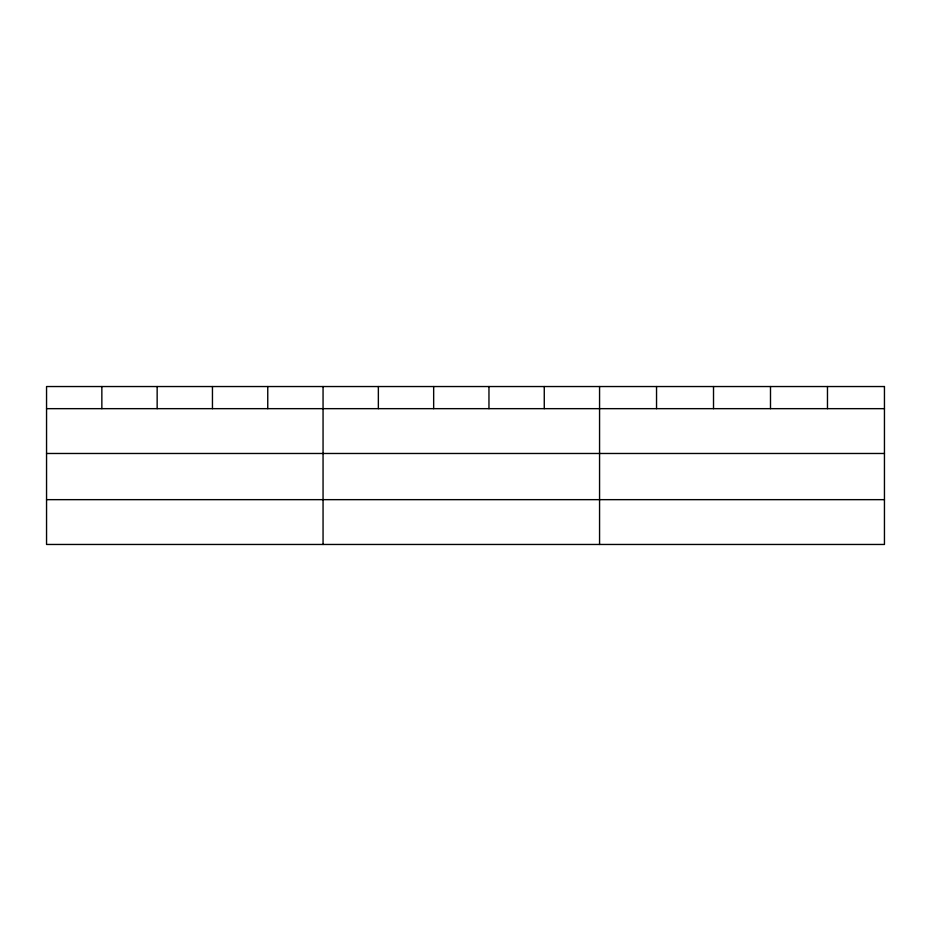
<?xml version="1.0" encoding="UTF-8"?>
<svg xmlns="http://www.w3.org/2000/svg" width="931" height="931" viewBox="0 0 931 931"><rect width="100%" height="100%" fill="white"/><g stroke="black" fill="none" stroke-linecap="round" stroke-linejoin="round"><path stroke-width="1.4" d="M46.55 408.662L884.45 408.662M46.55 453.478L884.45 453.478M46.55 499.656L884.45 499.656M827.473 386.54L827.473 408.662M770.496 386.54L770.496 408.662M713.518 386.54L713.518 408.662M656.541 386.54L656.541 408.662M599.564 386.54L599.564 544.46M544.263 386.54L544.263 408.662M488.961 386.54L488.961 408.662M433.66 386.54L433.66 408.662M378.358 386.54L378.358 408.662M323.057 386.54L323.057 544.46M267.756 386.54L267.756 408.662M212.454 386.54L212.454 408.662M157.153 386.54L157.153 408.662M101.851 386.54L101.851 408.662M884.45 386.54L46.55 386.54L46.55 544.46L884.45 544.46L884.45 386.54"/></g></svg>
